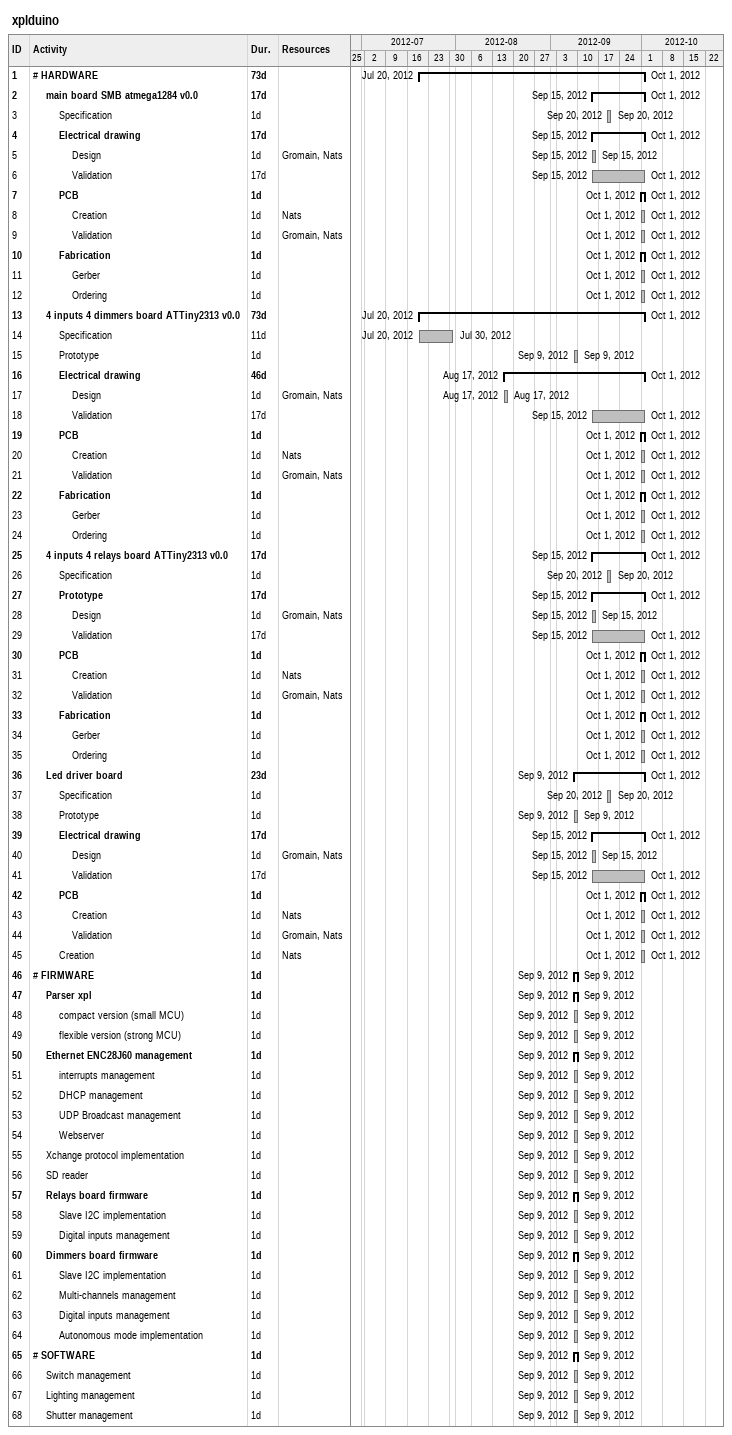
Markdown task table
xplduino

| ID | Level | Task | Duration | Start | Finish | Resources |
|---|---|---|---|---|---|---|
| 1 | 1 | **# HARDWARE** | 73d | 2012-07-20 | 2012-10-01 |  |
| 2 | 2 | **main board SMB atmega1284 v0.0** | 17d | 2012-09-15 | 2012-10-01 |  |
| 3 | 3 | Specification | 1d | 2012-09-20 | 2012-09-20 |  |
| 4 | 3 | **Electrical drawing** | 17d | 2012-09-15 | 2012-10-01 |  |
| 5 | 4 | Design | 1d | 2012-09-15 | 2012-09-15 | Gromain, Nats |
| 6 | 4 | Validation | 17d | 2012-09-15 | 2012-10-01 |  |
| 7 | 3 | **PCB** | 1d | 2012-10-01 | 2012-10-01 |  |
| 8 | 4 | Creation | 1d | 2012-10-01 | 2012-10-01 | Nats |
| 9 | 4 | Validation | 1d | 2012-10-01 | 2012-10-01 | Gromain, Nats |
| 10 | 3 | **Fabrication** | 1d | 2012-10-01 | 2012-10-01 |  |
| 11 | 4 | Gerber | 1d | 2012-10-01 | 2012-10-01 |  |
| 12 | 4 | Ordering | 1d | 2012-10-01 | 2012-10-01 |  |
| 13 | 2 | **4 inputs 4 dimmers board ATTiny2313 v0.0** | 73d | 2012-07-20 | 2012-10-01 |  |
| 14 | 3 | Specification | 11d | 2012-07-20 | 2012-07-30 |  |
| 15 | 3 | Prototype | 1d | 2012-09-09 | 2012-09-09 |  |
| 16 | 3 | **Electrical drawing** | 46d | 2012-08-17 | 2012-10-01 |  |
| 17 | 4 | Design | 1d | 2012-08-17 | 2012-08-17 | Gromain, Nats |
| 18 | 4 | Validation | 17d | 2012-09-15 | 2012-10-01 |  |
| 19 | 3 | **PCB** | 1d | 2012-10-01 | 2012-10-01 |  |
| 20 | 4 | Creation | 1d | 2012-10-01 | 2012-10-01 | Nats |
| 21 | 4 | Validation | 1d | 2012-10-01 | 2012-10-01 | Gromain, Nats |
| 22 | 3 | **Fabrication** | 1d | 2012-10-01 | 2012-10-01 |  |
| 23 | 4 | Gerber | 1d | 2012-10-01 | 2012-10-01 |  |
| 24 | 4 | Ordering | 1d | 2012-10-01 | 2012-10-01 |  |
| 25 | 2 | **4 inputs 4 relays board ATTiny2313 v0.0** | 17d | 2012-09-15 | 2012-10-01 |  |
| 26 | 3 | Specification | 1d | 2012-09-20 | 2012-09-20 |  |
| 27 | 3 | **Prototype** | 17d | 2012-09-15 | 2012-10-01 |  |
| 28 | 4 | Design | 1d | 2012-09-15 | 2012-09-15 | Gromain, Nats |
| 29 | 4 | Validation | 17d | 2012-09-15 | 2012-10-01 |  |
| 30 | 3 | **PCB** | 1d | 2012-10-01 | 2012-10-01 |  |
| 31 | 4 | Creation | 1d | 2012-10-01 | 2012-10-01 | Nats |
| 32 | 4 | Validation | 1d | 2012-10-01 | 2012-10-01 | Gromain, Nats |
| 33 | 3 | **Fabrication** | 1d | 2012-10-01 | 2012-10-01 |  |
| 34 | 4 | Gerber | 1d | 2012-10-01 | 2012-10-01 |  |
| 35 | 4 | Ordering | 1d | 2012-10-01 | 2012-10-01 |  |
| 36 | 2 | **Led driver board** | 23d | 2012-09-09 | 2012-10-01 |  |
| 37 | 3 | Specification | 1d | 2012-09-20 | 2012-09-20 |  |
| 38 | 3 | Prototype | 1d | 2012-09-09 | 2012-09-09 |  |
| 39 | 3 | **Electrical drawing** | 17d | 2012-09-15 | 2012-10-01 |  |
| 40 | 4 | Design | 1d | 2012-09-15 | 2012-09-15 | Gromain, Nats |
| 41 | 4 | Validation | 17d | 2012-09-15 | 2012-10-01 |  |
| 42 | 3 | **PCB** | 1d | 2012-10-01 | 2012-10-01 |  |
| 43 | 4 | Creation | 1d | 2012-10-01 | 2012-10-01 | Nats |
| 44 | 4 | Validation | 1d | 2012-10-01 | 2012-10-01 | Gromain, Nats |
| 45 | 3 | Creation | 1d | 2012-10-01 | 2012-10-01 | Nats |
| 46 | 1 | **# FIRMWARE** | 1d | 2012-09-09 | 2012-09-09 |  |
| 47 | 2 | **Parser xpl** | 1d | 2012-09-09 | 2012-09-09 |  |
| 48 | 3 | compact version (small MCU) | 1d | 2012-09-09 | 2012-09-09 |  |
| 49 | 3 | flexible version (strong MCU) | 1d | 2012-09-09 | 2012-09-09 |  |
| 50 | 2 | **Ethernet ENC28J60 management** | 1d | 2012-09-09 | 2012-09-09 |  |
| 51 | 3 | interrupts management | 1d | 2012-09-09 | 2012-09-09 |  |
| 52 | 3 | DHCP management | 1d | 2012-09-09 | 2012-09-09 |  |
| 53 | 3 | UDP Broadcast management | 1d | 2012-09-09 | 2012-09-09 |  |
| 54 | 3 | Webserver | 1d | 2012-09-09 | 2012-09-09 |  |
| 55 | 2 | Xchange protocol implementation | 1d | 2012-09-09 | 2012-09-09 |  |
| 56 | 2 | SD reader | 1d | 2012-09-09 | 2012-09-09 |  |
| 57 | 2 | **Relays board firmware** | 1d | 2012-09-09 | 2012-09-09 |  |
| 58 | 3 | Slave I2C implementation | 1d | 2012-09-09 | 2012-09-09 |  |
| 59 | 3 | Digital inputs management | 1d | 2012-09-09 | 2012-09-09 |  |
| 60 | 2 | **Dimmers board firmware** | 1d | 2012-09-09 | 2012-09-09 |  |
| 61 | 3 | Slave I2C implementation | 1d | 2012-09-09 | 2012-09-09 |  |
| 62 | 3 | Multi-channels management | 1d | 2012-09-09 | 2012-09-09 |  |
| 63 | 3 | Digital inputs management | 1d | 2012-09-09 | 2012-09-09 |  |
| 64 | 3 | Autonomous mode implementation | 1d | 2012-09-09 | 2012-09-09 |  |
| 65 | 1 | **# SOFTWARE** | 1d | 2012-09-09 | 2012-09-09 |  |
| 66 | 2 | Switch management | 1d | 2012-09-09 | 2012-09-09 |  |
| 67 | 2 | Lighting management | 1d | 2012-09-09 | 2012-09-09 |  |
| 68 | 2 | Shutter management | 1d | 2012-09-09 | 2012-09-09 |  |
